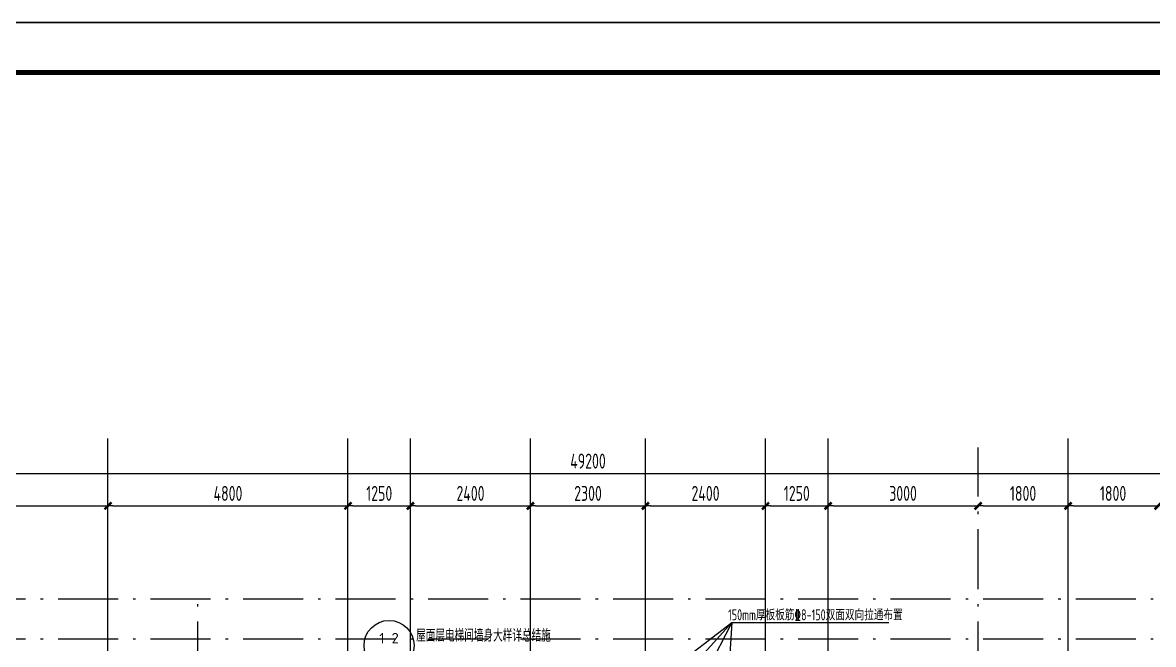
# Model space of a CAD drawing. Extents: x 580289 to 1106878, y -144605 to 78052.
# Drawn here: x 690013 to 712625, y -97637 to -85205 of the extents above; entities that cross this region are included whole.
import ezdxf
from ezdxf.enums import TextEntityAlignment as Align

# ---------------------------------------------------------------- set-up
doc = ezdxf.new("R2010")
doc.units = 0
doc.header["$LTSCALE"] = 100
doc.linetypes.add('2', pattern=[18.5, 12, -3, 0.5, -3])
doc.layers.get('0').update_dxf_attribs({"linetype": 'CONTINUOUS'})
doc.layers.get('Defpoints').update_dxf_attribs({"linetype": 'CONTINUOUS'})
for name, color, linetype in [('AXIS', 3, 'CONTINUOUS'), ('DIM', 3, 'CONTINUOUS'), ('HATCH', 254, 'CONTINUOUS'), ('T图框', 7, 'CONTINUOUS'), ('图框', 254, 'CONTINUOUS'), ('网格', 253, '2')]:
    doc.layers.add(name, color=color, linetype=linetype)
doc.layers.add('DIM_IDEN', color=1, linetype='CONTINUOUS', lineweight=18)
doc.styles.add('_TCH_LABEL', font='tssdeng.shx', dxfattribs={"width": 0.7, "bigfont": 'tssdchn.shx'})
doc.styles.get("Standard").update_dxf_attribs({"font": 'tssdeng.shx', "width": 0.7, "bigfont": 'tssdchn.shx'})
doc.styles.add('TSSD_Dimension', font='Tssdeng.shx', dxfattribs={"width": 0.7, "bigfont": 'tssdchn.shx'})
doc.dimstyles.new('TSSD_100_100$0', dxfattribs={"dimtxt": 300, "dimasz": 100, "dimexe": 250, "dimexo": 250, "dimgap": 100, "dimtad": 1, "dimdec": 0, "dimzin": 0, "dimdsep": 46, "dimtxsty": 'TSSD_Dimension', "dimblk": '_TSDBK', "dimblk1": '_TSDBK', "dimblk2": '_TSDBK', "dimsah": 1, "dimcen": 0, "dimclrt": 7, "dimadec": 0, "dimazin": 0, "dimtfac": 1, "dimtdec": 0, "dimtix": 1, "dimtmove": 2, "dimatfit": 3, "dimldrblk": '_TSDBK', "dimfxl": 1, "dimtolj": 1, "dimtzin": 0, "dimarcsym": 0})

# ---------------------------------------------------------------- blocks, each defined once
blk = doc.blocks.new('A$C72C84CBD')
at = {"layer": '图框', "color": 0}
for points in [[(0, 0), (0, 59400), (84100, 59400), (84100, 0)], [(0, 0), (84100, 0), (84100, 59400), (0, 59400)]]:
    blk.add_lwpolyline(points, close=True, dxfattribs=at)
at = {"layer": '图框', "color": 0, "const_width": 100}
blk.add_lwpolyline([(2500, 1000), (83100, 1000), (83100, 58400), (2500, 58400)], close=True, dxfattribs=at)
blk = doc.blocks.new('图框')
at = {"layer": 'T图框', "color": 4}
blk.add_blockref('A$C72C84CBD', (602717, 102744), dxfattribs=at)
blk = doc.blocks.new('_TSDBK')
blk.add_line((-1, 0), (0, 0))
at = {"const_width": 0.5}
blk.add_lwpolyline([(-0.7, -0.7), (0.7, 0.7)], dxfattribs=at)
blk = doc.blocks.new('*D1141')
at = {"layer": 'Defpoints', "color": 0}
for p in [(686919, -94868), (691719, -94868), (691719, -94868)]:
    blk.add_point(p, dxfattribs=at)
at = {"layer": 'DIM', "color": 0, "lineweight": -2}
for p, q in [((691719, -94618), (691719, -94618)), ((687019, -94868), (691619, -94868)), ((686919, -95118), (686919, -95118))]:
    blk.add_line(p, q, dxfattribs=at)
at = {"layer": 'DIM', "color": 0, "lineweight": -2, "xscale": 100, "yscale": 100, "zscale": 100, "rotation": 180}
blk.add_blockref('_TSDBK', (686919, -94868), dxfattribs=at)
at = {"layer": 'DIM', "color": 0, "lineweight": -2, "xscale": 100, "yscale": 100, "zscale": 100}
blk.add_blockref('_TSDBK', (691719, -94868), dxfattribs=at)
at = {"layer": 'DIM', "color": 7, "insert": (689319, -94618), "char_height": 300, "attachment_point": 5, "style": 'TSSD_Dimension'}
blk.add_mtext('\\A1;4800', dxfattribs=at)
blk = doc.blocks.new('*D1142')
at = {"layer": 'Defpoints', "color": 0}
for p in [(691719, -94868), (696519, -94868), (696519, -94868)]:
    blk.add_point(p, dxfattribs=at)
at = {"layer": 'DIM', "color": 0, "lineweight": -2}
for p, q in [((691719, -94618), (691719, -94618)), ((696519, -94618), (696519, -94618)), ((691819, -94868), (696419, -94868))]:
    blk.add_line(p, q, dxfattribs=at)
at = {"layer": 'DIM', "color": 0, "lineweight": -2, "xscale": 100, "yscale": 100, "zscale": 100, "rotation": 180}
blk.add_blockref('_TSDBK', (691719, -94868), dxfattribs=at)
at = {"layer": 'DIM', "color": 0, "lineweight": -2, "xscale": 100, "yscale": 100, "zscale": 100}
blk.add_blockref('_TSDBK', (696519, -94868), dxfattribs=at)
at = {"layer": 'DIM', "color": 7, "insert": (694119, -94618), "char_height": 300, "attachment_point": 5, "style": 'TSSD_Dimension'}
blk.add_mtext('\\A1;4800', dxfattribs=at)
blk = doc.blocks.new('*D1143')
at = {"layer": 'Defpoints', "color": 0}
for p in [(696519, -94868), (697769, -94868), (697769, -94868)]:
    blk.add_point(p, dxfattribs=at)
at = {"layer": 'DIM', "color": 0, "lineweight": -2}
for p, q in [((696519, -94618), (696519, -94618)), ((696619, -94868), (697669, -94868))]:
    blk.add_line(p, q, dxfattribs=at)
at = {"layer": 'DIM', "color": 0, "lineweight": -2, "xscale": 100, "yscale": 100, "zscale": 100, "rotation": 180}
blk.add_blockref('_TSDBK', (696519, -94868), dxfattribs=at)
at = {"layer": 'DIM', "color": 0, "lineweight": -2, "xscale": 100, "yscale": 100, "zscale": 100}
blk.add_blockref('_TSDBK', (697769, -94868), dxfattribs=at)
at = {"layer": 'DIM', "color": 7, "insert": (697144, -94618), "char_height": 300, "attachment_point": 5, "style": 'TSSD_Dimension'}
blk.add_mtext('\\A1;1250', dxfattribs=at)
blk = doc.blocks.new('*D1144')
at = {"layer": 'Defpoints', "color": 0}
for p in [(697769, -94868), (700169, -94868), (700169, -94868)]:
    blk.add_point(p, dxfattribs=at)
at = {"layer": 'DIM', "color": 0, "lineweight": -2}
for p, q in [((700169, -94618), (700169, -94618)), ((697869, -94868), (700069, -94868))]:
    blk.add_line(p, q, dxfattribs=at)
at = {"layer": 'DIM', "color": 0, "lineweight": -2, "xscale": 100, "yscale": 100, "zscale": 100, "rotation": 180}
blk.add_blockref('_TSDBK', (697769, -94868), dxfattribs=at)
at = {"layer": 'DIM', "color": 0, "lineweight": -2, "xscale": 100, "yscale": 100, "zscale": 100}
blk.add_blockref('_TSDBK', (700169, -94868), dxfattribs=at)
at = {"layer": 'DIM', "color": 7, "insert": (698969, -94618), "char_height": 300, "attachment_point": 5, "style": 'TSSD_Dimension'}
blk.add_mtext('\\A1;2400', dxfattribs=at)
blk = doc.blocks.new('*D1145')
at = {"layer": 'Defpoints', "color": 0}
for p in [(700169, -94868), (702469, -94868), (702469, -94868)]:
    blk.add_point(p, dxfattribs=at)
at = {"layer": 'DIM', "color": 0, "lineweight": -2}
for p, q in [((700169, -94618), (700169, -94618)), ((702469, -94618), (702469, -94618)), ((700269, -94868), (702369, -94868))]:
    blk.add_line(p, q, dxfattribs=at)
at = {"layer": 'DIM', "color": 0, "lineweight": -2, "xscale": 100, "yscale": 100, "zscale": 100, "rotation": 180}
blk.add_blockref('_TSDBK', (700169, -94868), dxfattribs=at)
at = {"layer": 'DIM', "color": 0, "lineweight": -2, "xscale": 100, "yscale": 100, "zscale": 100}
blk.add_blockref('_TSDBK', (702469, -94868), dxfattribs=at)
at = {"layer": 'DIM', "color": 7, "insert": (701319, -94618), "char_height": 300, "attachment_point": 5, "style": 'TSSD_Dimension'}
blk.add_mtext('\\A1;2300', dxfattribs=at)
blk = doc.blocks.new('*D1146')
at = {"layer": 'Defpoints', "color": 0}
for p in [(702469, -94868), (704869, -94868), (704869, -94868)]:
    blk.add_point(p, dxfattribs=at)
at = {"layer": 'DIM', "color": 0, "lineweight": -2}
for p, q in [((702469, -94618), (702469, -94618)), ((704869, -94618), (704869, -94618)), ((702569, -94868), (704769, -94868))]:
    blk.add_line(p, q, dxfattribs=at)
at = {"layer": 'DIM', "color": 0, "lineweight": -2, "xscale": 100, "yscale": 100, "zscale": 100, "rotation": 180}
blk.add_blockref('_TSDBK', (702469, -94868), dxfattribs=at)
at = {"layer": 'DIM', "color": 0, "lineweight": -2, "xscale": 100, "yscale": 100, "zscale": 100}
blk.add_blockref('_TSDBK', (704869, -94868), dxfattribs=at)
at = {"layer": 'DIM', "color": 7, "insert": (703669, -94618), "char_height": 300, "attachment_point": 5, "style": 'TSSD_Dimension'}
blk.add_mtext('\\A1;2400', dxfattribs=at)
blk = doc.blocks.new('*D1147')
at = {"layer": 'Defpoints', "color": 0}
for p in [(704869, -94868), (706119, -94868), (706119, -94868)]:
    blk.add_point(p, dxfattribs=at)
at = {"layer": 'DIM', "color": 0, "lineweight": -2}
for p, q in [((704869, -94618), (704869, -94618)), ((706119, -94618), (706119, -94618)), ((704969, -94868), (706019, -94868))]:
    blk.add_line(p, q, dxfattribs=at)
at = {"layer": 'DIM', "color": 0, "lineweight": -2, "xscale": 100, "yscale": 100, "zscale": 100, "rotation": 180}
blk.add_blockref('_TSDBK', (704869, -94868), dxfattribs=at)
at = {"layer": 'DIM', "color": 0, "lineweight": -2, "xscale": 100, "yscale": 100, "zscale": 100}
blk.add_blockref('_TSDBK', (706119, -94868), dxfattribs=at)
at = {"layer": 'DIM', "color": 7, "insert": (705494, -94618), "char_height": 300, "attachment_point": 5, "style": 'TSSD_Dimension'}
blk.add_mtext('\\A1;1250', dxfattribs=at)
blk = doc.blocks.new('*D1148')
at = {"layer": 'Defpoints', "color": 0}
for p in [(706119, -94868), (709119, -94868), (709119, -94868)]:
    blk.add_point(p, dxfattribs=at)
at = {"layer": 'DIM', "color": 0, "lineweight": -2}
for p, q in [((706119, -94618), (706119, -94618)), ((709119, -94618), (709119, -94618)), ((706219, -94868), (709019, -94868))]:
    blk.add_line(p, q, dxfattribs=at)
at = {"layer": 'DIM', "color": 0, "lineweight": -2, "xscale": 100, "yscale": 100, "zscale": 100, "rotation": 180}
blk.add_blockref('_TSDBK', (706119, -94868), dxfattribs=at)
at = {"layer": 'DIM', "color": 0, "lineweight": -2, "xscale": 100, "yscale": 100, "zscale": 100}
blk.add_blockref('_TSDBK', (709119, -94868), dxfattribs=at)
at = {"layer": 'DIM', "color": 7, "insert": (707619, -94618), "char_height": 300, "attachment_point": 5, "style": 'TSSD_Dimension'}
blk.add_mtext('\\A1;3000', dxfattribs=at)
blk = doc.blocks.new('*D1149')
at = {"layer": 'Defpoints', "color": 0}
for p in [(709119, -94868), (710919, -94868), (710919, -94868)]:
    blk.add_point(p, dxfattribs=at)
at = {"layer": 'DIM', "color": 0, "lineweight": -2}
for p, q in [((709119, -94618), (709119, -94618)), ((709219, -94868), (710819, -94868)), ((710919, -95118), (710919, -95118))]:
    blk.add_line(p, q, dxfattribs=at)
at = {"layer": 'DIM', "color": 0, "lineweight": -2, "xscale": 100, "yscale": 100, "zscale": 100, "rotation": 180}
blk.add_blockref('_TSDBK', (709119, -94868), dxfattribs=at)
at = {"layer": 'DIM', "color": 0, "lineweight": -2, "xscale": 100, "yscale": 100, "zscale": 100}
blk.add_blockref('_TSDBK', (710919, -94868), dxfattribs=at)
at = {"layer": 'DIM', "color": 7, "insert": (710019, -94618), "char_height": 300, "attachment_point": 5, "style": 'TSSD_Dimension'}
blk.add_mtext('\\A1;1800', dxfattribs=at)
blk = doc.blocks.new('*D1150')
at = {"layer": 'Defpoints', "color": 0}
for p in [(710919, -94868), (712719, -94868), (712719, -94868)]:
    blk.add_point(p, dxfattribs=at)
at = {"layer": 'DIM', "color": 0, "lineweight": -2}
for p, q in [((711019, -94868), (712619, -94868)), ((710919, -95118), (710919, -95118))]:
    blk.add_line(p, q, dxfattribs=at)
at = {"layer": 'DIM', "color": 0, "lineweight": -2, "xscale": 100, "yscale": 100, "zscale": 100, "rotation": 180}
blk.add_blockref('_TSDBK', (710919, -94868), dxfattribs=at)
at = {"layer": 'DIM', "color": 0, "lineweight": -2, "xscale": 100, "yscale": 100, "zscale": 100}
blk.add_blockref('_TSDBK', (712719, -94868), dxfattribs=at)
at = {"layer": 'DIM', "color": 7, "insert": (711819, -94618), "char_height": 300, "attachment_point": 5, "style": 'TSSD_Dimension'}
blk.add_mtext('\\A1;1800', dxfattribs=at)
blk = doc.blocks.new('*D1157')
at = {"layer": 'Defpoints', "color": 0}
for p in [(676719, -94222), (725919, -94222), (725919, -94222)]:
    blk.add_point(p, dxfattribs=at)
at = {"layer": 'DIM', "color": 0, "lineweight": -2}
for p, q in [((676819, -94222), (725819, -94222)), ((676719, -94472), (676719, -94472))]:
    blk.add_line(p, q, dxfattribs=at)
at = {"layer": 'DIM', "color": 0, "lineweight": -2, "xscale": 100, "yscale": 100, "zscale": 100, "rotation": 180}
blk.add_blockref('_TSDBK', (676719, -94222), dxfattribs=at)
at = {"layer": 'DIM', "color": 0, "lineweight": -2, "xscale": 100, "yscale": 100, "zscale": 100}
blk.add_blockref('_TSDBK', (725919, -94222), dxfattribs=at)
at = {"layer": 'DIM', "color": 7, "insert": (701319, -93972), "char_height": 300, "attachment_point": 5, "style": 'TSSD_Dimension'}
blk.add_mtext('\\A1;49200', dxfattribs=at)

msp = doc.modelspace()

# ---------------------------------------------------------------- hatches: boundary and pattern name
at = {"layer": 'HATCH'}
h = msp.add_hatch(color=256, dxfattribs=at)
h.paths.add_polyline_path([(681418.7, -97123.6), (681418.7, -96623.6), (681918.7, -96623.6), (681918.7, -96823.6), (681618.7, -96823.6), (681618.7, -97123.6)])
h.paths.add_polyline_path([(681918.7, -111123.6), (681918.7, -110423.6), (681518.7, -110423.6), (681518.7, -111123.6)])
h.paths.add_polyline_path([(721218.7, -97123.6), (721218.7, -96623.6), (720718.7, -96623.6), (720718.7, -96823.6), (721018.7, -96823.6), (721018.7, -97123.6)])
h.paths.add_polyline_path([(721218.7, -101623.6), (721218.7, -101123.6), (721018.7, -101123.6), (721018.7, -101423.6), (720718.7, -101423.6), (720718.7, -101623.6)])
h.paths.add_polyline_path([(721118.7, -103523.6), (721118.7, -102823.6), (720618.7, -102823.6), (720618.7, -103023.6), (720918.7, -103023.6), (720918.7, -103523.6)])
h.paths.add_polyline_path([(720718.7, -110423.6), (720718.7, -111123.6), (721118.7, -111123.6), (721118.7, -110423.6)])
h.paths.add_polyline_path([(718618.7, -97123.6), (718618.7, -96823.6), (718918.7, -96823.6), (718918.7, -96623.6), (718418.7, -96623.6), (718418.7, -97123.6)])
h.paths.add_polyline_path([(718918.7, -101623.6), (718918.7, -101423.6), (718618.7, -101423.6), (718618.7, -101123.6), (718418.7, -101123.6), (718418.7, -101623.6)])
h.paths.add_polyline_path([(701718.7, -111123.6), (701718.7, -110923.6), (701418.7, -110923.6), (701418.7, -110623.6), (701218.7, -110623.6), (701218.7, -110923.6), (700918.7, -110923.6), (700918.7, -111123.6)])
h.paths.add_polyline_path([(684218.7, -97123.6), (684218.7, -96623.6), (683718.7, -96623.6), (683718.7, -96823.6), (684018.7, -96823.6), (684018.7, -97123.6)])
h.paths.add_polyline_path([(684218.7, -101623.6), (684218.7, -101123.6), (684018.7, -101123.6), (684018.7, -101423.6), (683718.7, -101423.6), (683718.7, -101623.6)])
h.paths.add_polyline_path([(681918.7, -101623.6), (681918.7, -101423.6), (681618.7, -101423.6), (681618.7, -101123.6), (681418.7, -101123.6), (681418.7, -101623.6)])
h.paths.add_polyline_path([(681718.7, -103523.6), (681718.7, -103023.6), (682018.7, -103023.6), (682018.7, -102823.6), (681518.7, -102823.6), (681518.7, -103523.6)])
h.paths.add_polyline_path([(681918.7, -111123.6), (681918.7, -110423.6), (681518.7, -110423.6), (681518.7, -111123.6)], flags=16)
h.paths.add_polyline_path([(681918.7, -111123.6), (681918.7, -110423.6), (681518.7, -110423.6), (681518.7, -111123.6)], flags=17)
h.paths.add_polyline_path([(715818.7, -103523.6), (715618.7, -103523.6), (715618.7, -103023.6), (715318.7, -103023.6), (715318.7, -102823.6), (715818.7, -102823.6), (716118.7, -102823.6), (716118.7, -103023.6), (715818.7, -103023.6)])
h.paths.add_polyline_path([(711018.7, -103523.6), (710818.7, -103523.6), (710818.7, -103023.6), (710518.7, -103023.6), (710518.7, -102823.6), (711018.7, -102823.6), (711318.7, -102823.6), (711318.7, -103023.6), (711018.7, -103023.6)])
h.paths.add_polyline_path([(691818.7, -103523.6), (691618.7, -103523.6), (691618.7, -103023.6), (691318.7, -103023.6), (691318.7, -102823.6), (691818.7, -102823.6), (692118.7, -102823.6), (692118.7, -103023.6), (691818.7, -103023.6)])
h.paths.add_polyline_path([(715318.7, -111123.6), (715318.7, -110923.6), (715618.7, -110923.6), (715618.7, -110423.6), (715818.7, -110423.6), (715818.7, -110923.6), (716118.7, -110923.6), (716118.7, -111123.6), (715618.7, -111123.6)])
h.paths.add_polyline_path([(710518.7, -111123.6), (710518.7, -110923.6), (710818.7, -110923.6), (710818.7, -110423.6), (711018.7, -110423.6), (711018.7, -110923.6), (711318.7, -110923.6), (711318.7, -111123.6), (710818.7, -111123.6)])
h.paths.add_polyline_path([(705718.7, -111123.6), (705718.7, -110923.6), (706018.7, -110923.6), (706018.7, -110423.6), (706218.7, -110423.6), (706218.7, -110923.6), (706518.7, -110923.6), (706518.7, -111123.6), (706018.7, -111123.6)])
h.paths.add_polyline_path([(696118.7, -111123.6), (696118.7, -110923.6), (696418.7, -110923.6), (696418.7, -110423.6), (696618.7, -110423.6), (696618.7, -110923.6), (696918.7, -110923.6), (696918.7, -111123.6), (696418.7, -111123.6)])
h.paths.add_polyline_path([(691318.7, -111123.6), (691318.7, -110923.6), (691618.7, -110923.6), (691618.7, -110423.6), (691818.7, -110423.6), (691818.7, -110923.6), (692118.7, -110923.6), (692118.7, -111123.6), (691618.7, -111123.6)])
h.paths.add_polyline_path([(704768.7, -99223.6), (704768.7, -101423.6), (704368.7, -101423.6), (704368.7, -101623.6), (704968.7, -101623.6), (704968.7, -101123.6), (704968.7, -99023.6), (704368.7, -99023.6), (704368.7, -99223.6)])
h.paths.add_polyline_path([(697868.7, -101123.6), (697868.7, -99523.6), (697868.7, -99223.6), (698268.7, -99223.6), (698268.7, -99023.6), (697668.7, -99023.6), (697668.7, -101123.6), (697668.7, -101623.6), (698268.7, -101623.6), (698268.7, -101423.6), (697868.7, -101423.6)])
h.paths.add_polyline_path([(686518.7, -111123.6), (686518.7, -110923.6), (686818.7, -110923.6), (686818.7, -110423.6), (687018.7, -110423.6), (687018.7, -110923.6), (687318.7, -110923.6), (687318.7, -111123.6), (686818.7, -111123.6)])
h.paths.add_polyline_path([(706218.7, -103523.6), (706018.7, -103523.6), (706018.7, -102823.6), (706518.7, -102823.6), (706518.7, -103023.6), (706218.7, -103023.6)])
h.paths.add_polyline_path([(687018.7, -103523.6), (686818.7, -103523.6), (686818.7, -103023.6), (686518.7, -103023.6), (686518.7, -102823.6), (687018.7, -102823.6), (687318.7, -102823.6), (687318.7, -103023.6), (687018.7, -103023.6)])
h.paths.add_polyline_path([(696618.7, -103523.6), (696418.7, -103523.6), (696418.7, -103023.6), (696118.7, -103023.6), (696118.7, -102823.6), (696618.7, -102823.6)])
edge = h.paths.add_edge_path(flags=17)
edge.add_line((704768.7, -101123.6), (704768.7, -101423.6))

# ---------------------------------------------------------------- linework, layer by layer
for p, q in [((697686.5, -102157.8), (704196.1, -97201.8)), ((704196.1, -97201.8), (701551.8, -102314)), ((704196.1, -97201.8), (701620.3, -100040.4)), ((704196.1, -97201.8), (703870.2, -102186.8)), ((704196.1, -97201.8), (707334.8, -97201.8))]:
    msp.add_line(p, q)
at = {"layer": 'AXIS'}
for p, q in [((691718.7, -97523.6), (691718.7, -93523.6)), ((696518.7, -97523.6), (696518.7, -93523.6)), ((697768.7, -97523.6), (697768.7, -93523.6)), ((700168.7, -97523.6), (700168.7, -93523.6)), ((702468.7, -97523.6), (702468.7, -93523.6)), ((704868.7, -97523.6), (704868.7, -93523.6)), ((706118.7, -97523.6), (706118.7, -93523.6)), ((710918.7, -97523.6), (710918.7, -93523.6))]:
    msp.add_line(p, q, dxfattribs=at)
at = {"layer": 'DIM_IDEN', "color": 3}
msp.add_circle((697339.8, -97657.9), 500, dxfattribs=at)
at = {"layer": '网格'}
for p, q in [((709118.7, -113181.6), (709118.7, -93701.8)), ((691718.7, -113181.6), (691718.7, -94527.8)), ((696518.7, -113181.6), (696518.7, -94527.8)), ((697768.7, -101523.6), (697768.7, -94529.1)), ((700168.7, -101523.6), (700168.7, -94529.1)), ((702468.7, -101523.6), (702468.7, -94529.1)), ((704868.7, -101523.6), (704868.7, -94529.1)), ((706118.7, -113181.6), (706118.7, -94529.1)), ((710918.7, -113181.6), (710918.7, -94529.1)), ((675921, -96723.6), (726716.3, -96723.6)), ((693518.7, -113181.6), (693518.7, -96723.6)), ((675921, -97523.6), (726716.3, -97523.6))]:
    msp.add_line(p, q, dxfattribs=at)

# ---------------------------------------------------------------- block references
at = {"layer": 'T图框'}
msp.add_blockref('图框', (57669.1, -247348), dxfattribs=at)

# ---------------------------------------------------------------- texts
at = {"width": 0.7}
msp.add_text('150mm厚板板筋%%1328-150双面双向拉通布置', height=220, dxfattribs=at).set_placement((704119.8, -97155.9))
at = {"layer": 'DIM_IDEN', "color": 7, "style": '_TCH_LABEL', "width": 0.808889}
msp.add_text('1-2', height=207.96, dxfattribs=at).set_placement((697145.7, -97616.3), (697533.8, -97616.3), align=Align.FIT)
at = {"layer": 'DIM_IDEN', "color": 7, "style": '_TCH_LABEL', "width": 0.7}
msp.add_text('屋面层电梯间墙身大样详总结施', height=250, dxfattribs=at).set_placement((697881.7, -97582.9))

# ---------------------------------------------------------------- dimensions: what is measured, and where the dimension line sits
at = {"layer": 'DIM'}
for base, p1, p2, picture, middle in [((725918.7, -94221.7), (676718.7, -94221.7), (725918.7, -94221.7), '*D1157', (701318.7, -93971.7)), ((691718.7, -94868.2), (686918.7, -94868.2), (691718.7, -94868.2), '*D1141', (689318.7, -94618.2)), ((696518.7, -94868.2), (691718.7, -94868.2), (696518.7, -94868.2), '*D1142', (694118.7, -94618.2)), ((697768.7, -94868.2), (696518.7, -94868.2), (697768.7, -94868.2), '*D1143', (697143.7, -94618.2)), ((700168.7, -94868.2), (697768.7, -94868.2), (700168.7, -94868.2), '*D1144', (698968.7, -94618.2)), ((702468.7, -94868.2), (700168.7, -94868.2), (702468.7, -94868.2), '*D1145', (701318.7, -94618.2)), ((704868.7, -94868.2), (702468.7, -94868.2), (704868.7, -94868.2), '*D1146', (703668.7, -94618.2)), ((706118.7, -94868.2), (704868.7, -94868.2), (706118.7, -94868.2), '*D1147', (705493.7, -94618.2)), ((709118.7, -94868.2), (706118.7, -94868.2), (709118.7, -94868.2), '*D1148', (707618.7, -94618.2)), ((710918.7, -94868.2), (709118.7, -94868.2), (710918.7, -94868.2), '*D1149', (710018.7, -94618.2)), ((712718.7, -94868.2), (710918.7, -94868.2), (712718.7, -94868.2), '*D1150', (711818.7, -94618.2))]:
    dim = msp.add_linear_dim(base=base, p1=p1, p2=p2, dimstyle='TSSD_100_100$0', dxfattribs=at)
    dim.commit()
    dim.dimension.update_dxf_attribs({"geometry": picture, "text_midpoint": middle})

doc.saveas('drawing.dxf')
